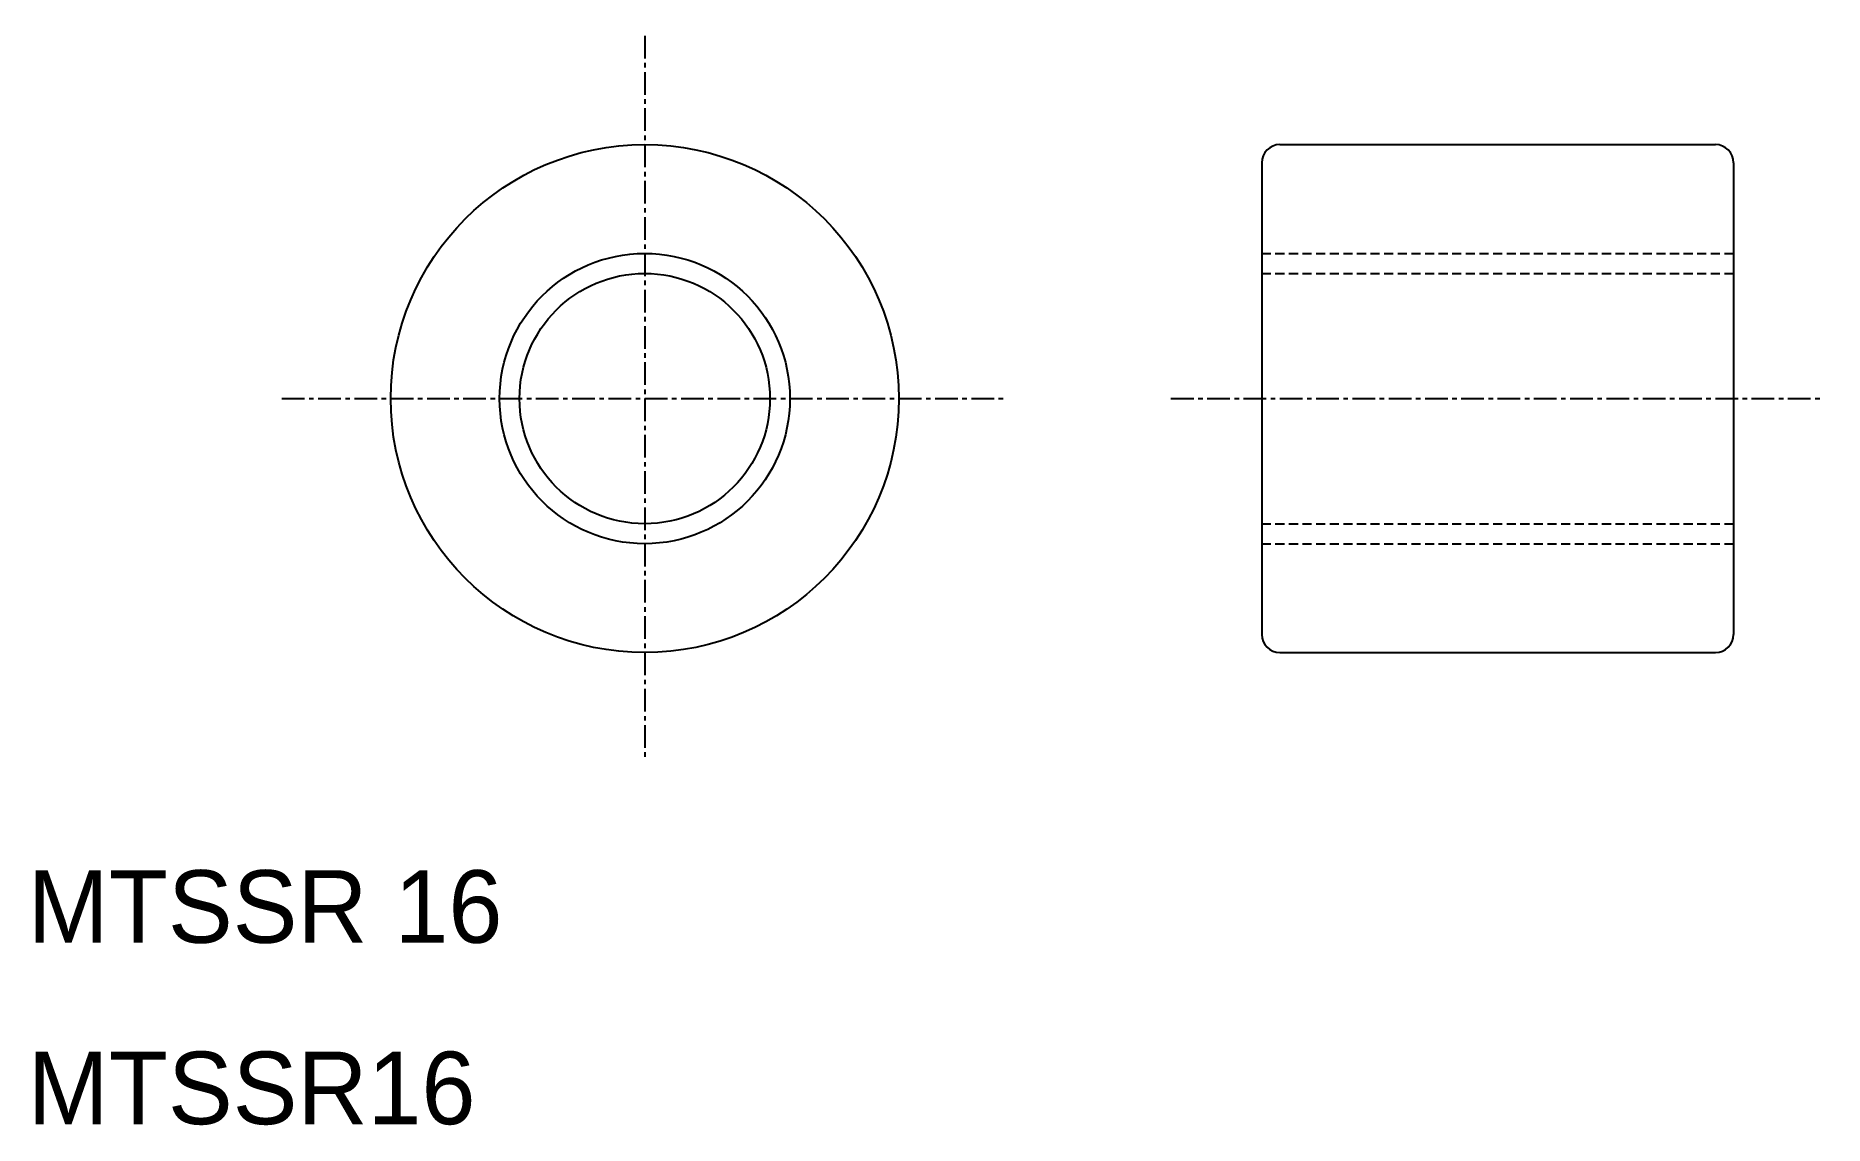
# Model space of a CAD drawing. Extents: x 10.4 to 109, y 9.9 to 70.
import ezdxf

# ---------------------------------------------------------------- set-up
doc = ezdxf.new("R2010")
doc.units = 0
doc.linetypes.add('CENTER', pattern=[2, 1.25, -0.25, 0.25, -0.25])
doc.linetypes.add('DASHED', pattern=[0.75, 0.5, -0.25])
doc.layers.get('0').update_dxf_attribs({"linetype": 'CONTINUOUS'})
doc.layers.add('CENTER', color=1, linetype='CENTER')

msp = doc.modelspace()

# ---------------------------------------------------------------- linework, layer by layer
at = {"color": 7, "linetype": 'CONTINUOUS'}
for p, q in [((78.9999, 64), (102.9999, 64)), ((77.9999, 63), (77.9999, 37)), ((103.9999, 63), (103.9999, 37)), ((78.9999, 36), (102.9999, 36))]:
    msp.add_line(p, q, dxfattribs=at)
at = {"color": 3, "linetype": 'DASHED'}
for p, q in [((77.9999, 58), (103.9999, 58)), ((77.9999, 57), (77.9999, 57.0001)), ((77.9999, 56.9), (103.9999, 56.9)), ((77.9999, 43.1), (103.9999, 43.1)), ((77.9999, 42), (103.9999, 42))]:
    msp.add_line(p, q, dxfattribs=at)
at = {"color": 7, "linetype": 'CONTINUOUS'}
for radius in [14, 6.9]:
    msp.add_circle((44, 50), radius, dxfattribs=at)
at = {"color": 3, "linetype": 'CONTINUOUS'}
msp.add_circle((44, 50), 8, dxfattribs=at)
at = {"color": 7, "linetype": 'CONTINUOUS'}
for centre, start, end in [((78.9999, 63), 90, 180), ((102.9999, 63), 0, 90), ((78.9999, 37), 180, 270), ((102.9999, 37), 270, 0)]:
    msp.add_arc(centre, 1, start, end, dxfattribs=at)
at = {"layer": 'CENTER', "color": 1, "linetype": 'CENTER'}
for p, q in [((44, 70), (44, 30)), ((24, 50), (64, 50)), ((72.9999, 50), (108.9999, 50))]:
    msp.add_line(p, q, dxfattribs=at)

# ---------------------------------------------------------------- texts
at = {"color": 7, "linetype": 'CONTINUOUS'}
for s, p in [('MTSSR 16', (10, 20)), ('MTSSR16', (10, 10))]:
    msp.add_text(s, height=4, dxfattribs=at).set_placement(p)

doc.saveas('drawing.dxf')
